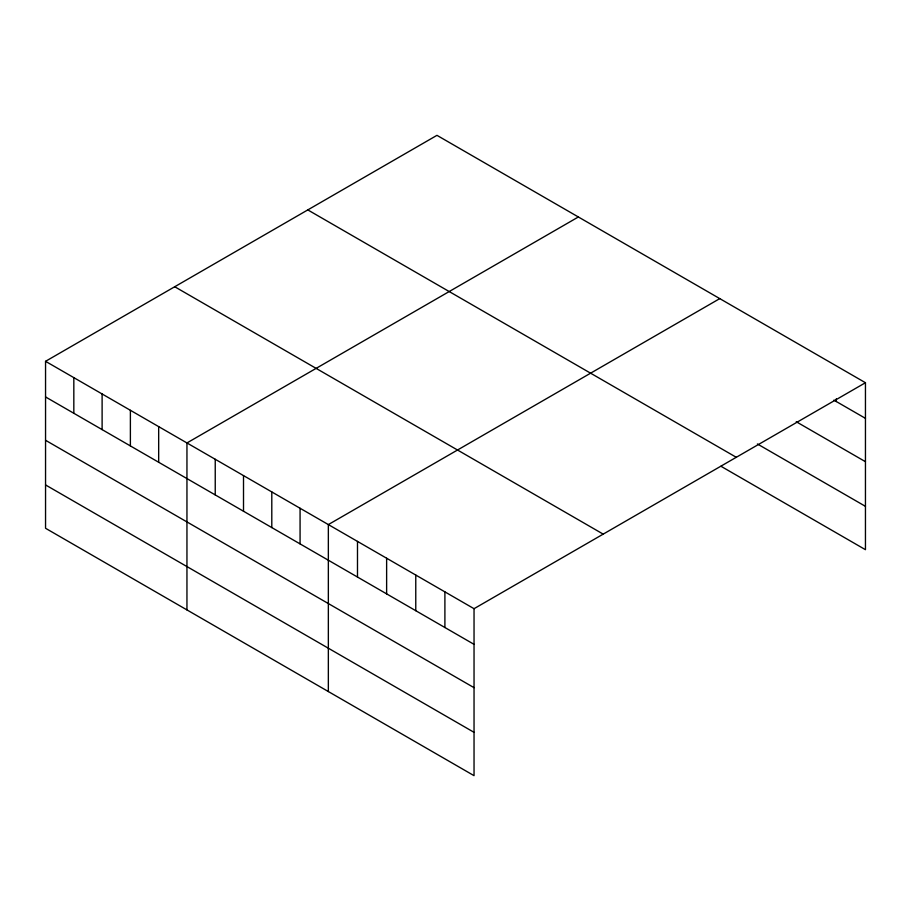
<?xml version="1.0" encoding="UTF-8"?>
<svg xmlns="http://www.w3.org/2000/svg" width="911" height="911" viewBox="0 0 911 911"><rect width="100%" height="100%" fill="white"/><g stroke="black" fill="none" stroke-linecap="round" stroke-linejoin="round"><path stroke-width="1.37" d="M45.55 361.314L474.039 608.696L474.039 775.66L45.55 528.278L45.55 361.314L436.961 135.34L865.45 382.722L865.45 549.686L720.977 466.273M578.36 216.977L186.949 442.951L186.949 609.914M719.77 298.614L328.347 524.588L328.347 691.551M474.039 608.696L865.45 382.722M833.884 400.134L865.45 418.354M796.248 421.736L865.45 461.695M757.394 443.964L865.45 506.345M307.793 209.906L736.282 457.299M174.718 286.737L603.207 534.131M45.55 396.945L474.039 644.339M45.55 440.286L474.039 687.668M45.55 484.937L474.039 732.33M836.309 398.79L836.309 401.535M444.898 591.877L444.898 627.508M415.769 575.057L415.769 610.689M386.628 558.238L386.628 593.87M357.488 541.407L357.488 577.05M300.072 508.258L300.072 543.89M271.797 491.94L271.797 527.571M243.51 475.61L243.51 511.242M215.235 459.281L215.235 494.912M158.673 426.621L158.673 462.253M130.387 410.303L130.387 445.935M102.112 393.973L102.112 429.605M73.825 377.644L73.825 413.275"/></g></svg>
